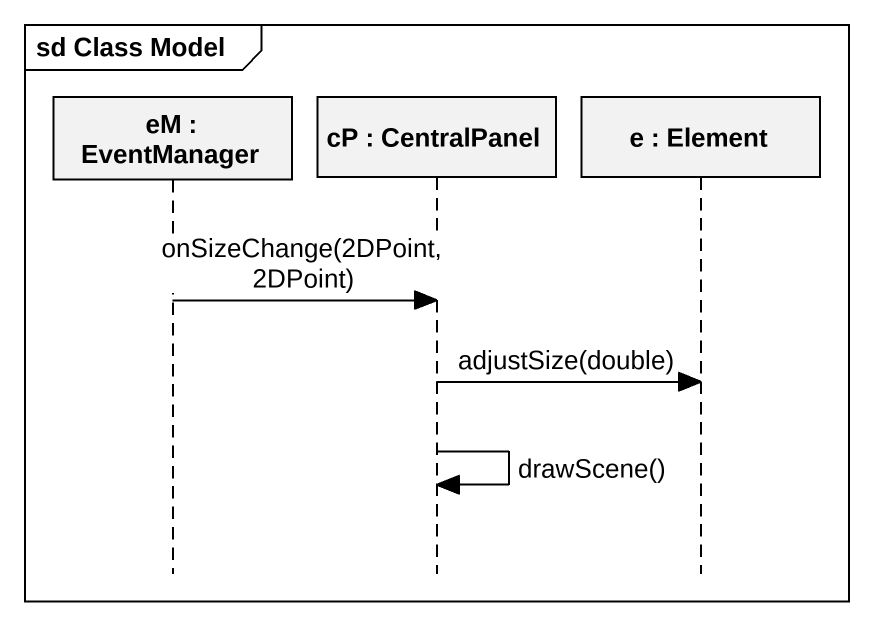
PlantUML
@startuml
mainframe sd Class Model
hide footbox
participant "eM : EventManager" as eM
participant "cP : CentralPanel" as cP
participant "e : Element" as e

eM -> cP : onSizeChange(2DPoint, 2DPoint)
cP -> e : adjustSize(double)
cP -> cP : drawScene()
@enduml
